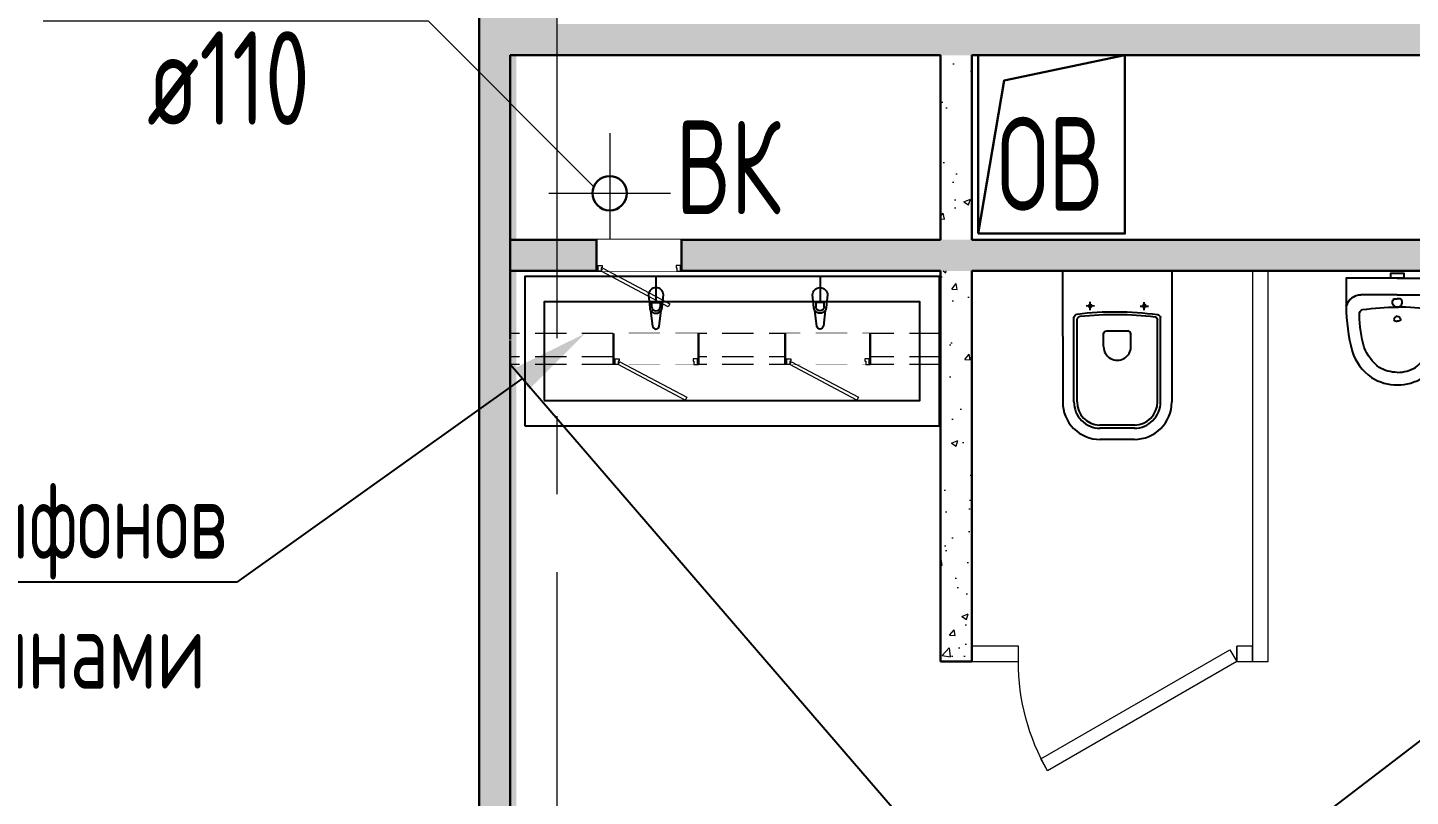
# Model space of a CAD drawing. Header units: millimetres. Extents: x -8689834 to 9419935, y 0 to 233063.
# Drawn here: x -198931 to -194498, y 119644 to 122109 of the extents above; entities that cross this region are included whole.
import ezdxf
from ezdxf import colors
from ezdxf.entities.mleader import LeaderData, LeaderLine
from ezdxf.math import Vec2, Vec3

# ---------------------------------------------------------------- set-up
doc = ezdxf.new("R2010")
doc.units = ezdxf.units.MM
doc.header["$MEASUREMENT"] = 0
doc.linetypes.add('ADSK_Штриховая_ш2 п1', pattern=[3, 2, -1])
doc.linetypes.add('CENTER', pattern=[2, 1.25, -0.25, 0.25, -0.25])
doc.layers.get('0').update_dxf_attribs({"color": 250, "lineweight": 9})
for name, color, linetype, lineweight in [('_ВК-К1', 14, 'Continuous', 40), ('АР_Выноски АПР', 7, 'Continuous', 5), ('АР_Двери', 175, 'Continuous', 18), ('АР_Оси', 195, 'Continuous', 9), ('АР_Отметки', 250, 'Continuous', 15), ('АР_Перегородки газоблок', 165, 'Continuous', 30), ('АР_Перегородки газоблок_Штрих', 165, 'Continuous', 5), ('АР_Перегородки сантехнические', 216, 'Continuous', 9), ('АР_тонкая линия', 250, 'Continuous', 0), ('ВК_канализация', 32, 'Continuous', 30), ('Задания на лючки', 32, 'Continuous', 15), ('М_проемы ОВ 4-5эт', 172, 'Continuous', 30), ('ОТВ.ВК', 212, 'Continuous', 30), ('Подвал', 250, 'Continuous', 30)]:
    doc.layers.add(name, color=color, linetype=linetype, lineweight=lineweight)
for name, color, linetype in [('АР_Отверстия', 251, 'Continuous'), ('Тонкая', 7, 'Continuous'), ('ТХ_сантехника', 253, 'Continuous')]:
    doc.layers.add(name, color=color, linetype=linetype)
doc.styles.add('ICOCPEUR', font='isocpeur.ttf')
doc.styles.add('ISOCPEUR', font='isocpeur.ttf', dxfattribs={"width": 0.7})
pattern_1 = [(49.99999999999999, (0, 0), (215.178054780226, -18.82564049477853), [22.5, -247.5]), (355, (0, 0), (-41.6254000839, 225.6576401100035), [18, -198]), (100.45144446, (17.9315043, -1.5688032), (173.5526540181336, 206.8319972905888), [19.12205759999999, -210.3426336]), (46.18420000000001, (0, 60), (320.1723992014717, -49.65578423792296), [33.75, -371.25]), (96.63563549, (26.6810235, 55.86200789999999), (280.3985837022685, 292.2355802323651), [28.6831026, -315.5141279999999]), (351.1841639899999, (0, 60), (280.3985835164319, 292.2355800809971), [27, -297.0000003]), (21, (30, 45), (179.0721156355385, -120.7856671996016), [22.5, -247.5]), (326.0000000000001, (30, 45), (72.99459957647451, 217.5450135140559), [18, -198]), (71.45144474, (44.92267620000001, 34.9345278), (252.0667130189913, 96.75934584190615), [19.122057, -210.3426336]), (37.50000000000001, (0, 0), (3.647956595187201, 99.86815614939344), [0, -195.6, 0, -201, 0, -198.75]), (7.499999999999999, (0, 0), (78.92086123264458, 118.3235135647081), [0, -114.6, 0, -191.1, 0, -75.75]), (327.5, (-66.9, 0), (160.1467308517227, -6.766461520313927), [0, -75, 0, -234, 0, -310.5]), (317.5, (-96.9, 0), (174.9558508027159, 30.03149469969532), [0, -97.5, 0, -155.4, 0, -220.5])]

# ---------------------------------------------------------------- blocks, each defined once
blk = doc.blocks.new('Писуар')
for points in [[(0, 52.94028954673558), (116.4686370022828, 52.94028954673558, 0.3288676504273428), (164.1148975943215, 89.99849222938064, 0.06699893116058607), (144.5155793420272, 233.5217105695046, 0.1722094793049764), (82.36512113403296, 318.0519670632493, 0.1432854428549363), (0, 341.9776548054069, 0.1432854428549363), (-82.36512113403296, 318.0519670632493, 0.1722094793049764), (-144.5155793420272, 233.5217105695046, 0.06699893116058607), (-164.1148975943215, 89.99849222938064)], [(-58.2343185020145, 285.8775635522325, 0.1373961816874208), (-105.8805790944025, 222.3492160912137)], [(58.2343185020145, 285.8775635522325, -0.1373961816874208), (105.8805790944025, 222.3492160912137)], [(-164.1148975943215, 89.99849222938064, 0.3288676504273428), (-116.4686370022828, 52.94028954673558, 7.999999999949305)], [(0, 92.64737713869545, 0.4199956144459171), (-15.88208686397411, 76.76529027472134, 0.1514920714975723), (-10.58805790927727, 66.17723236532765), (0, 66.17723236532765)], [(0, 92.64737713869545, -0.4199956144459171), (15.88208686397411, 76.76529027472134, -0.1514920714975723), (10.58805790927727, 66.17723236532765), (0, 66.17723236532765)]]:
    blk.add_lwpolyline(points, format="xyb")
for points in [[(0, 0), (-164.1148975943215, 0), (-164.1148975943215, 89.99849222938064)], [(0, 0), (164.1148975943215, 0), (164.1148975943215, 89.99849222938064)], [(0, 52.94028954673558), (-116.4686370022828, 52.94028954673558)]]:
    blk.add_lwpolyline(points)
blk.add_lwpolyline([(-21.17611581820529, 0), (21.17611581925303, 0), (21.17611581925303, -15.88208686409052), (-21.17611581820529, -15.88208686409052)], close=True)
for centre, radius, start, end in [((0, 187.055689733359), 114.7039606834222, 90, 120.5102374068071), ((282.2716892509488, 110.1030908932153), 404.0561545671565, 163.8711539522828, 178.9692582618215), ((2.647014477988705, 912.0894989152439), 819.4463970433259, 262.0157644325797, 269.8149201434025)]:
    blk.add_arc(centre, radius, start, end)
at = {"extrusion": (0, 0, -1)}
for centre, radius, start, end in [((0, 187.055689733359), 114.7039606834222, 90, 120.5102374068071), ((282.2716892509488, 110.1030908932153), 404.0561545671565, 163.8711539522828, 178.9692582618215), ((2.647014477988705, 912.0894989152439), 819.4463970433259, 262.0157644325797, 269.8149201434025)]:
    blk.add_arc(centre, radius, start, end, dxfattribs=at)
for points in [[(-10.58805790869519, 132.350723866839), (-10.58805790869519, 137.6447528214194), (-5.29402895399835, 137.6447528214194), (5.820766091346741e-10, 137.6447528214194)], [(10.58805790985934, 132.350723866839), (10.58805790985934, 137.6447528214194), (5.294028955162503, 137.6447528214194), (5.820766091346741e-10, 137.6447528214194)], [(5.820766091346741e-10, 121.7626659574453), (-5.29402895399835, 121.7626659574453), (-10.58805790869519, 127.0566949121421), (-10.58805790869519, 132.350723866839)], [(5.820766091346741e-10, 121.7626659574453), (5.294028955162503, 121.7626659574453), (10.58805790985934, 127.0566949121421), (10.58805790985934, 132.350723866839)], [(164.1148975943215, 89.99849222938064), (158.8208686397411, 68.8223764107097), (137.6447528209537, 52.94028954673558), (116.4686370022828, 52.94028954673558)]]:
    blk.add_open_spline(points, degree=3)
for points, start_tangent, end_tangent in [([(-121.7190838767565, 117.3716032092052), (-111.1746080475859, 100.5865501387743)], (0.01403744405624366, -0.999901470228126), (0.9741290849035146, -0.2259923139070027)), ([(121.7190838767565, 117.3716032092052), (111.1746080475859, 100.5865501387743)], (-0.01403744405624366, -0.999901470228126), (-0.9741290849035146, -0.2259923139070027))]:
    blk.add_spline(points, degree=3, dxfattribs=dict(start_tangent=start_tangent, end_tangent=end_tangent))
blk = doc.blocks.new('смеситель короткий')
for p, q in [((41.95281027909368, 21.00000000011642), (0, 25)), ((24.91040886752307, 13.60000000009313), (39.78100593853742, 13.60000000009313)), ((24.91040886752307, -13.59999999997672), (24.91040886752307, 13.60000000009313)), ((104.4000000003725, 11.10000000009313), (51.46626196149737, 17.72976797923911)), ((0, -25), (41.95281027909368, -21)), ((39.78100593853742, -13.59999999997672), (24.91040886752307, -13.59999999997672)), ((51.46626196149737, -17.72976797923911), (104.4000000003725, -11.09999999997672))]:
    blk.add_line(p, q)
for centre, major_axis, ratio, start_param, end_param in [((0, 0), (-17.67766952966472, 17.67766952966472), 0.9999999999998838, -0.7853981633975065, 2.356194490192287), ((39.78100593853742, 0), (9.616652224137074, 9.616652224137077), 0.9999999999997804, 3.926990816987351, 7.068583470577144), ((40.05289184302092, 0), (-14.90989084578103, 14.90989084578102), 0.9999999999992423, -1.357360455577257, -0.8756248293274875), ((40.05289184302092, 0), (14.90989084570516, 14.90989084570517), 1, 4.498953109162998, 6.496621178401278), ((103.0097633138648, 8.731149137020111e-11), (7.910207267981215, 7.910207267981219), 0.9999999999993545, 4.051588559454646, 6.943985728119452), ((40.05289184302092, 0), (14.90989084573811, 14.90989084573811), 0.9999999999988525, 4.017217482909098, 4.498953109156932)]:
    blk.add_ellipse(centre, major_axis=major_axis, ratio=ratio, start_param=start_param, end_param=end_param)
blk = doc.blocks.new('раковина')
at = {"layer": 'ТХ_сантехника'}
for p, q in [((968010.4086821892, -23753.9982091662), (968100.0335356699, -23753.9982091662)), ((968010.4086821892, -24153.9982091662), (968100.0335356699, -24153.9982091662)), ((968010.4086821892, -24703.9982091662), (968100.0335356699, -24703.9982091662))]:
    blk.add_line(p, q, dxfattribs=at)
for points in [[(968510.4086821892, -25143.9982091662), (968510.4086821892, -23753.9982091662), (968010.4086821892, -23753.9982091662), (968010.4086821892, -25143.9982091662)], [(968425.4086821892, -25078.9982091662), (968425.4086821892, -23818.9982091662), (968095.4086821892, -23818.9982091662), (968095.4086821892, -25078.9982091662)]]:
    blk.add_lwpolyline(points, close=True, dxfattribs=at)
at = {"layer": 'ТХ_сантехника', "ltscale": 100, "xscale": -1, "rotation": 180}
blk.add_blockref('смеситель короткий', (968072.0995176868, -24153.9982091662), dxfattribs=at)
at = {"layer": 'ТХ_сантехника'}
blk.add_blockref('смеситель короткий', (968072.0995176868, -24703.9982091662), dxfattribs=at)
blk = doc.blocks.new('*U10')
for p, q in [((0, 0), (0, 49.99999999999997)), ((700, -3.774758283725532e-15), (700, 49.99999999999996))]:
    blk.add_line(p, q)
blk.add_lwpolyline([(0, 1.4210854715202e-14), (606.2177826491072, -349.9999999999998), (628.092782649107, -312.1113885844306), (21.875, 37.88861141556917)], close=True)
blk.add_arc((0, 0), 699.9999999999998, 330.0000000000085, 7.016709298534877e-15)
blk = doc.blocks.new('унитаз поликлиники')
for p, q in [((0, 175.0000000000002), (0, -175.0000000000002)), ((0, 175), (420, 175)), ((420, 138.7140846226539), (149.5783947814593, 138.7140846226539)), ((112.3925950961525, 73.10633269583923), (112.3925950961525, 100.1998648888257)), ((420, 129), (156.7708916987863, 128.6947987100866)), ((125.6120020395715, 86.65309879256529), (99.54435587919897, 86.65309879256529)), ((493.9712139845033, 57.06385601698344), (493.9712139845033, -57.06385601697843)), ((503.999999999694, 55.00022672359819), (504, -54.99999999976626)), ((540, 55), (540, -55)), ((191.9062512759224, -33.70112225765479), (191.9062512759224, 33.70086718935636)), ((242.4404502270149, 43.73651019929093), (201.8725803082448, 43.73651019929093)), ((242.4404502270149, -43.73676526706549), (201.8725803082448, -43.73676526706549)), ((125.5166089892259, -86.5183978031564), (99.44897864899713, -86.48967862475547)), ((112.3121347758092, -72.95707587784273), (112.282285361212, -100.0505916278053)), ((420, -129), (155.1814843298739, -128.6950537779776)), ((0, -175), (420, -175)), ((420, -139), (147.8638372268865, -138.7268586217251))]:
    blk.add_line(p, q)
for centre, radius, start, end in [((420, 55), 120, 0, 90), ((420.4860874894543, 55.20134403063184), 83.51415522076329, 359.861865640253, 90.33348740461295), ((420, 55), 74, 0, 90), ((242.4404502270149, -0.0001275341201107949), 43.73663773336648, 270, 90), ((420, -55), 120, 270, 0), ((420, -55), 84, 270, 0), ((420.0000000000005, -55.00000000000023), 73.99999999999977, 270, 358.4018165566912)]:
    blk.add_arc(centre, radius, start, end)
at = {"extrusion": (0, 0, -1)}
for centre, major_axis, ratio, start_param, end_param in [((149.5158196882217, 127.3348454206425), (-5.639474792591372, -10.54905920003566), 0.8213730805515044, 1.269211342410273, 2.570669150556824), ((1158.06257319661, -0.0001275341201107949), (-731.0106498963555, -726.449596775183), 0.9937751111245587, 0.6598491803284507, 0.910919136193018), ((984.1422315649793, -0.0001275341201107949), (-23.40018430090171, -941.4133244262395), 0.8972800535149483, 1.42225774313891, 1.677846830341707), ((154.4364780247083, 119.7958318011661), (-5.610534641830925, -7.716306582968154), 0.7980925127033731, 1.232924341648666, 2.686722882739946), ((201.9351554014825, -33.4519114207651), (4.122340877798591, -9.490584745542167), 0.9647969637839732, 0.4292600198093375, 1.943413251271767), ((147.9264123201242, -127.4729975277733), (5.417041441869642, -10.44430136326478), 0.8364427514803542, 0.5611398427268642, 1.877576555759112), ((155.244059423228, -117.4864474327478), (5.303740529548787, -10.40618587121702), 0.8429843284803838, 0.5499024529424461, 1.881899719380306)]:
    blk.add_ellipse(centre, major_axis=major_axis, ratio=ratio, start_param=start_param, end_param=end_param, dxfattribs=at)
at = {"extrusion": (0, 0, -0.9999999999999998)}
blk.add_ellipse((112.3925950961525, 86.7676048639405), major_axis=(3.546847614444126, 3.546847614444128), ratio=0.9999999999995854, start_param=5.504024733397926, end_param=11.78721004057751, dxfattribs=at)
for centre, major_axis, ratio, start_param, end_param in [((201.9351554014825, 33.45165635299054), (4.122340877798588, 9.490584745542174), 0.9647969637839732, 0.4292600198093375, 1.943413251271767), ((112.2970839152217, -86.61833975484478), (3.542937838331404, -3.550753085458856), 0.9999999999995854, 5.504024733397926, 11.78721004057751)]:
    blk.add_ellipse(centre, major_axis=major_axis, ratio=ratio, start_param=start_param, end_param=end_param)
blk = doc.blocks.new('A$C6552fe61')
at = {"layer": '_ВК-К1', "color": 18, "lineweight": 9, "ltscale": 100, "true_color": 0x000000}
for p, q in [((-2.610950317689593e-14, 192.3657202435659), (-3.073391568391209e-14, -192.3657202435659)), ((-195.4363792874941, 1.037866518140547e-14), (195.4363792874941, -1.465261637743881e-15))]:
    blk.add_line(p, q, dxfattribs=at)
blk = doc.blocks.new('_DotSmall')
at = {"color": 0, "linetype": 'ByBlock', "const_width": 0.5}
blk.add_lwpolyline([(-0.0625, 0, 1), (0.0625, 0, 1)], format="xyb", close=True, dxfattribs=at)
blk = doc.blocks.new('*U2083')
at = {"color": 7}
blk.add_wipeout([(-565.0000000000091, 59.95859344216501), (444.9028247361907, 59.95859344216501), (444.90282473619055, -310.15681698225694), (-565.0000000000094, -310.15681698225694)], dxfattribs=at)
for p, q in [((-530.0000000000093, 60.00000000096298), (-565.0000000000093, 60.00000000096299)), ((-550.0000000000093, 60.00000000096308), (-550.0000000000093, -9.999999999034593)), ((-550.0000000000093, -9.999999999034593), (-550.0000000000093, 60.00000000096308)), ((-510.0000000000093, 60.00000000096298), (-530.0000000000093, 60.00000000096298)), ((-510.0000000000093, 20.00000000096298), (-510.0000000000093, 60.00000000096298)), ((-500.0000000000093, 20.00000000096298), (-510.0000000000093, 20.00000000096298)), ((-500.0000000000093, -9.999999999034692), (-500.0000000000093, 20.00000000096298)), ((379.9028247361909, -9.999999999034632), (379.9028247361909, 20.00000000096304)), ((379.9028247361909, 20.00000000096304), (389.902824736191, 20.00000000096304)), ((389.902824736191, 20.00000000096304), (389.902824736191, 60.00000000096303)), ((389.902824736191, 60.00000000096303), (409.902824736191, 60.00000000096303)), ((409.902824736191, 60.00000000096303), (444.902824736191, 60.00000000096304)), ((429.902824736191, 60.00000000096313), (429.902824736191, -9.999999999034545)), ((429.902824736191, -9.999999999034545), (429.902824736191, 60.00000000096313)), ((-565.0000000000093, -9.999999999034683), (-530.0000000000093, -9.999999999034687)), ((-530.0000000000093, -9.999999999034687), (-500.0000000000093, -9.999999999034692)), ((409.902824736191, -9.999999999034635), (379.9028247361909, -9.999999999034632)), ((444.902824736191, -9.999999999034639), (409.902824736191, -9.999999999034635))]:
    blk.add_line(p, q)
at = {"lineweight": 30}
for p, q in [((-565.0000000000093, 59.95859344216533), (-565.0000000000093, -310.1568169822568)), ((444.902824736191, 59.95859344216537), (444.902824736191, -310.1568169822568))]:
    blk.add_line(p, q, dxfattribs=at)
blk.add_lwpolyline([(388.8226024798294, 60.24635655710596), (370.0190755727128, 24.94157818571139), (-424.338437783679, 448.0209335958394), (-405.5349108765625, 483.3257119672342)], close=True)
blk = doc.blocks.new('*U2084')
at = {"color": 7}
blk.add_wipeout([(-565.0000000000091, 59.95859344216501), (444.9028247361907, 59.95859344216501), (444.90282473619055, -310.11822697189973), (-565.0000000000094, -310.11822697189973)], dxfattribs=at)
for p, q in [((-530.0000000000093, 60.00000000096298), (-565.0000000000093, 60.00000000096299)), ((-550.0000000000093, 60.00000000096308), (-550.0000000000093, -9.999999999034593)), ((-550.0000000000093, -9.999999999034593), (-550.0000000000093, 60.00000000096308)), ((-510.0000000000093, 60.00000000096298), (-530.0000000000093, 60.00000000096298)), ((-510.0000000000093, 20.00000000096298), (-510.0000000000093, 60.00000000096298)), ((-500.0000000000093, 20.00000000096298), (-510.0000000000093, 20.00000000096298)), ((-500.0000000000093, -9.999999999034692), (-500.0000000000093, 20.00000000096298)), ((379.9028247361909, -9.999999999034632), (379.9028247361909, 20.00000000096304)), ((379.9028247361909, 20.00000000096304), (389.902824736191, 20.00000000096304)), ((389.902824736191, 20.00000000096304), (389.902824736191, 60.00000000096303)), ((389.902824736191, 60.00000000096303), (409.902824736191, 60.00000000096303)), ((409.902824736191, 60.00000000096303), (444.902824736191, 60.00000000096304)), ((429.902824736191, 60.00000000096313), (429.902824736191, -9.999999999034545)), ((429.902824736191, -9.999999999034545), (429.902824736191, 60.00000000096313)), ((-565.0000000000093, -9.999999999034683), (-530.0000000000093, -9.999999999034687)), ((-530.0000000000093, -9.999999999034687), (-500.0000000000093, -9.999999999034692)), ((409.902824736191, -9.999999999034635), (379.9028247361909, -9.999999999034632)), ((444.902824736191, -9.999999999034639), (409.902824736191, -9.999999999034635))]:
    blk.add_line(p, q)
at = {"lineweight": 30}
for p, q in [((-565.0000000000093, 59.95859344216533), (-565.0000000000093, -310.1182269718997)), ((444.902824736191, 59.95859344216537), (444.902824736191, -310.1182269718997))]:
    blk.add_line(p, q, dxfattribs=at)
blk.add_lwpolyline([(388.8226024798294, 60.24635655710596), (370.0190755727128, 24.94157818571139), (-424.338437783679, 448.0209335958394), (-405.5349108765625, 483.3257119672342)], close=True)
blk = doc.blocks.new('*U2085')
at = {"color": 7}
blk.add_wipeout([(-565.0000000000091, 59.95859344216501), (444.9028247361907, 59.95859344216501), (444.90282473619055, -313.72085393468024), (-565.0000000000094, -313.72085393468046)], dxfattribs=at)
for p, q in [((-530.0000000000093, 60.00000000096298), (-565.0000000000093, 60.00000000096299)), ((-550.0000000000093, 60.00000000096308), (-550.0000000000093, -9.999999999034593)), ((-550.0000000000093, -9.999999999034593), (-550.0000000000093, 60.00000000096308)), ((-510.0000000000093, 60.00000000096298), (-530.0000000000093, 60.00000000096298)), ((-510.0000000000093, 20.00000000096298), (-510.0000000000093, 60.00000000096298)), ((-500.0000000000093, 20.00000000096298), (-510.0000000000093, 20.00000000096298)), ((-500.0000000000093, -9.999999999034692), (-500.0000000000093, 20.00000000096298)), ((379.9028247361909, -9.999999999034632), (379.9028247361909, 20.00000000096304)), ((379.9028247361909, 20.00000000096304), (389.902824736191, 20.00000000096304)), ((389.902824736191, 20.00000000096304), (389.902824736191, 60.00000000096303)), ((389.902824736191, 60.00000000096303), (409.902824736191, 60.00000000096303)), ((409.902824736191, 60.00000000096303), (444.902824736191, 60.00000000096304)), ((429.902824736191, 60.00000000096313), (429.902824736191, -9.999999999034545)), ((429.902824736191, -9.999999999034545), (429.902824736191, 60.00000000096313)), ((-565.0000000000093, -9.999999999034683), (-530.0000000000093, -9.999999999034687)), ((-530.0000000000093, -9.999999999034687), (-500.0000000000093, -9.999999999034692)), ((409.902824736191, -9.999999999034635), (379.9028247361909, -9.999999999034632)), ((444.902824736191, -9.999999999034639), (409.902824736191, -9.999999999034635))]:
    blk.add_line(p, q)
at = {"lineweight": 30}
for p, q in [((-565.0000000000093, 59.95859344216533), (-565.0000000000093, -313.7208539346802)), ((444.902824736191, 59.95859344216537), (444.902824736191, -313.7208539346802))]:
    blk.add_line(p, q, dxfattribs=at)
blk.add_lwpolyline([(388.8226024798294, 60.24635655710596), (370.0190755727128, 24.94157818571139), (-424.338437783679, 448.0209335958394), (-405.5349108765625, 483.3257119672342)], close=True)

msp = doc.modelspace()

# ---------------------------------------------------------------- hatches: boundary and pattern name
at = {"layer": 'АР_Перегородки газоблок_Штрих', "ltscale": 100}
h = msp.add_hatch(dxfattribs=at)
h.set_pattern_fill('AR-CONC', color=256, scale=30)
h.set_pattern_definition(pattern_1)
edge = h.paths.add_edge_path()
edge.add_line((-197233.9151109831, 124428.397099864), (-197383.9151109829, 124428.397099864))
edge.add_line((-197383.9151109829, 124428.397099864), (-197383.9151109829, 124600.6824583526))
edge.add_line((-197383.9151109829, 124600.6824583526), (-197483.9151109828, 124600.6824583526))
edge.add_line((-197483.9151109828, 124600.6824583526), (-197483.9151109829, 121099.140863475))
edge.add_arc((-197538.8089604042, 121433.3276700606), 338.6652571495718, 279.3281592215841, 301.0924837210928)
edge.add_line((-197363.9151109828, 121143.316811928), (-197363.9151109829, 122020.3170660118))
edge.add_line((-197363.9151109829, 122020.3170660118), (-197363.9151109829, 122020.3174086252))
edge.add_line((-197363.9151109829, 122020.3174086252), (-197233.9151109831, 122020.3173552842))
edge.add_line((-197233.9151109831, 122020.3173552842), (-197233.9151109831, 122140.3170660118))
edge.add_line((-197233.9151109831, 122140.3170660118), (-197364.1489062715, 122140.3170660118))
edge.add_line((-197364.1489062715, 122140.3170660118), (-197364.1151109829, 122140.7057118303))
edge.add_line((-197364.1151109829, 122140.7057118303), (-197364.1151109829, 123640.7057118304))
edge.add_line((-197364.1151109829, 123640.7057118304), (-197233.9151109831, 123640.7057118304))
edge.add_line((-197233.9151109831, 123640.7057118304), (-197233.9151109831, 123750.7057118303))
edge.add_line((-197233.9151109831, 123750.7057118303), (-197383.9151109829, 123750.7057118303))
edge.add_line((-197383.9151109829, 123750.7057118303), (-197383.9151109829, 124428.397099864))
edge.add_line((-197383.9151109829, 124428.397099864), (-197233.9151109831, 124428.397099864))
h.paths.add_polyline_path([(-196563.9077933564, 124600.6824583526), (-196663.9077933568, 124600.6824583526), (-196663.9076542278, 124428.397099864), (-197233.9151109831, 124428.397099864), (-196663.9073349132, 124428.397099864), (-196663.9055582165, 123750.7057118303), (-197233.9151109831, 123750.7057118303), (-197233.9151109831, 123640.7057118304), (-196764.1151109829, 123640.7057118304), (-196663.9052389019, 123640.7057118303), (-196663.9012464369, 122140.3177058237), (-196563.9012464373, 122140.3179719192)])
h.paths.add_polyline_path([(-196563.9151109826, 127350.6824583525), (-196663.9151109829, 127350.6824583525), (-196663.9077933568, 124600.6824583526), (-196563.9077933564, 124600.6824583526)])
h.paths.add_polyline_path([(-197383.915110983, 127350.6824583525), (-197483.9151109828, 127350.6824583525), (-197483.9151109828, 124600.6824583526), (-197383.9151109829, 124600.6824583526)])
h = msp.add_hatch(dxfattribs=at)
h.set_pattern_fill('AR-CONC', color=256, scale=30)
h.set_pattern_definition(pattern_1)
h.paths.add_polyline_path([(-190393.9237537337, 123152.3887809765), (-190513.9237090724, 123152.3871990746), (-190513.909971974, 122120.3170660118), (-197362.4473793036, 122120.3170660118), (-197362.4473793036, 122020.3137697774), (-190513.9083899917, 122020.3109104098), (-190513.9007866661, 121428.4839001444), (-197383.9150784133, 121428.4839001442), (-197383.9151435524, 121328.495369308), (-190513.8992702804, 121328.5069742351), (-190513.8991925884, 121322.6134058199), (-190513.8977952643, 121322.6134058199), (-190513.8977952643, 120884.3032050406), (-190513.8607231591, 118520.6593772406), (-190613.1786350766, 118520.6559817169), (-190613.1765908063, 118400.6559817344), (-188433.9151109827, 118400.6824583525), (-188433.917155253, 118520.6824583351), (-190393.862255816, 118520.6609590893)])
edge = h.paths.add_edge_path()
edge.add_line((-197363.9151109828, 121105.7429913883), (-197363.9151109828, 121143.3168119281))
edge.add_arc((-197538.8089604042, 121433.3276700606), 338.6652571495604, 279.3281592215792, 301.0924837210941, ccw=False)
edge.add_line((-197483.9151109829, 121099.140863475), (-197483.9151109829, 118520.6640052367))
edge.add_line((-197483.9151109829, 118520.6640052367), (-197633.8824654617, 118520.6515843898))
edge.add_line((-197633.8824654617, 118520.6515843898), (-197633.8725572111, 118400.6499500117))
edge.add_line((-197633.8725572111, 118400.6499500117), (-197264.9514221446, 118400.6498717905))
edge.add_line((-197264.9514221446, 118400.6498717905), (-197264.9617230687, 118520.6451104181))
edge.add_line((-197264.9617230687, 118520.6451104181), (-197363.9151109828, 118520.6738749546))
edge.add_line((-197363.9151109828, 118520.6738749546), (-197363.9151109828, 121105.7429913883))
h.paths.add_polyline_path([(-187933.9151109828, 123270.6824583525), (-187993.9151109828, 123270.8154791156), (-188033.9135905866, 123270.8154791155), (-188033.9151109828, 121714.3203533522), (-188033.9151109837, 118400.6824583525), (-187933.9151109823, 118400.6824583525), (-187933.9151109835, 121948.4739019158)])
h = msp.add_hatch(dxfattribs=at)
h.set_pattern_fill('AR-CONC', color=256, scale=30)
h.set_pattern_definition(pattern_1)
h.paths.add_polyline_path([(-195903.9197947496, 122020.3170660118), (-196003.9197947496, 122020.3170660118), (-196003.9197947496, 121448.4774984429), (-195903.9197947496, 121448.4774984429)])
h = msp.add_hatch(dxfattribs=at)
h.set_pattern_fill('AR-CONC', color=256, scale=30)
h.set_pattern_definition(pattern_1)
h.paths.add_polyline_path([(-195903.9209616664, 121328.512241069), (-196003.9199210385, 121328.4810429949), (-196003.9199210385, 120076.1582556841), (-196003.9197803486, 120076.1463075668), (-196003.9211039341, 121028.2132234035), (-196007.7870239425, 121028.2132183372), (-196007.7870239425, 120832.1696072548), (-196003.9199210385, 120076.1738116225), (-196003.9199210385, 121028.213223405), (-196003.9211039341, 121028.2132234035), (-196003.9197803486, 120076.1463075668), (-195903.9209616664, 120076.1463075668)])

# ---------------------------------------------------------------- linework, layer by layer
at = {"layer": 'АР_Оси', "linetype": 'CENTER', "ltscale": 1000}
msp.add_line((-197233.9151109831, 134363.1513644527), (-197233.9151109831, 78630.80280076223), dxfattribs=at)
at = {"layer": 'АР_Перегородки газоблок', "ltscale": 100}
msp.add_line((-196003.9199210385, 122020.3170660118), (-197383.9151109829, 122020.3170660118), dxfattribs=at)
for points in [[(-197483.9151109829, 118520.6639668389), (-197483.9151109828, 127350.6824583525)], [(-196003.9197947496, 122020.3168505981), (-197383.9151109829, 122020.3174086252), (-197383.9151109828, 121428.4816211333), (-196003.9197947496, 121428.4774984429)], [(-197383.9151109828, 121108.7880073821), (-197383.9151109829, 122020.3170660118)], [(-196003.9197947496, 121428.4774984429), (-196003.9197947496, 122020.3168505981)], [(-191811.0711225118, 122020.3170660118), (-195903.9197947496, 122020.315474541)], [(-195903.9197947496, 122020.315474541), (-195903.9197947496, 121428.4774984429)], [(-195903.9197947496, 121428.4774984429), (-192912.4936630953, 121428.4872440414)], [(-196003.9215213734, 121328.4810429926), (-197383.9151109828, 121328.4790899143)], [(-196003.9197803486, 120076.1463075668), (-196003.9215213734, 121328.4810429926)], [(-196003.9199210385, 121328.512241069), (-196003.9199210385, 120076.1582556841)], [(-192183.9276224286, 121328.512241069), (-195903.9209616664, 121328.512241069)], [(-195903.9209616664, 121328.477498438), (-195903.9209616664, 120076.1463075668)], [(-197383.9151109828, 121105.7429913883), (-197383.9151109828, 118520.6738749546)], [(-195903.9197803486, 120076.1463075668), (-196003.9197803486, 120076.1463075668)]]:
    msp.add_lwpolyline(points, dxfattribs=at)
at = {"layer": 'АР_Перегородки сантехнические', "lineweight": 0}
for points in [[(-194953.9395008719, 121328.4741801213), (-195003.9395008673, 121328.4734965248), (-195003.9202779002, 120076.1258905516), (-194953.9202779048, 120076.126574148)], [(-195903.9201221468, 120126.1140459802), (-195903.9194385504, 120076.1140459849), (-195754.3941505262, 120076.1268109891), (-195754.3948341227, 120126.1268109844)], [(-195054.3948341226, 120126.1243064051), (-195054.3941505263, 120076.1243064097), (-195003.920278053, 120076.1370714139), (-195003.9209616495, 120126.1370714093)]]:
    msp.add_lwpolyline(points, close=True, dxfattribs=at)
at = {"layer": 'АР_тонкая линия', "linetype": 'ADSK_Штриховая_ш2 п1', "ltscale": 50}
for points in [[(-196003.9212429565, 121128.2132233939), (-197383.9176896284, 121128.2114411343)], [(-196003.9214780575, 121053.2132234007), (-197383.9186294148, 121053.2114411401)], [(-196003.9214433019, 121028.213223403), (-197383.918934027, 121028.211441142)]]:
    msp.add_lwpolyline(points, dxfattribs=at)
at = {"layer": 'ВК_канализация', "color": 18, "lineweight": 13, "ltscale": 500, "true_color": 0x000000}
msp.add_lwpolyline([(-198881.1429234552, 122130.7001548284), (-197647.1651909044, 122130.7001548284), (-197116.2373256165, 121597.8637806206)], dxfattribs=at)
at = {"layer": 'М_проемы ОВ 4-5эт'}
msp.add_lwpolyline([(-195883.9197947496, 121448.4774984429), (-195412.6483311289, 121448.4774984429), (-195412.6483311289, 122020.3173577718), (-195883.9197947496, 122020.3173577718)], close=True, dxfattribs=at)
msp.add_lwpolyline([(-195883.9197947496, 121448.4774984429), (-195799.7931563435, 121939.6874848611), (-195412.6483311289, 122020.3173577718)], dxfattribs=at)
at = {"layer": 'ОТВ.ВК', "ltscale": 500}
msp.add_circle((-197065.0014121868, 121577.8667515814), 55, dxfattribs=at)
at = {"layer": 'Тонкая', "ltscale": 500}
for points in [[(-197383.9151109828, 118520.6738749546), (-195596.7194167038, 118956.1077951363), (-197383.918934027, 121028.211441142)], [(-194433.9151109829, 118520.6504752793), (-195596.7194167038, 118956.1077951363), (-194134.3069185604, 120075.3263140717)]]:
    msp.add_lwpolyline(points, dxfattribs=at)

# ---------------------------------------------------------------- block references
at = {"layer": 'АР_Двери', "lineweight": 30, "xscale": -1}
msp.add_blockref('*U10', (-195054.3944923244, 120076.1260669514), dxfattribs=at)
at = {"layer": 'Подвал', "lineweight": 13, "ltscale": 500}
msp.add_blockref('A$C6552fe61', (-197065.0014121868, 121577.8667515814), dxfattribs=at)
at = {"layer": 'ТХ_сантехника', "xscale": 0.9566550043806278, "yscale": 0.9566550043806278, "zscale": 0.9566550043806278, "rotation": 270}
msp.add_blockref('раковина', (-173283.405763095, 1047362.498867798), dxfattribs=at)
at = {"layer": 'ТХ_сантехника', "rotation": 270.0015666875582}
msp.add_blockref('унитаз поликлиники', (-195437.4438580491, 121328.5016887818), dxfattribs=at)
at = {"layer": 'ТХ_сантехника', "ltscale": 100, "rotation": 180.0015666875582}
msp.add_blockref('Писуар', (-194539.4315143857, 121305.1833598266), dxfattribs=at)

# ---------------------------------------------------------------- texts
at = {"layer": 'АР_Отверстия', "color": 1, "ltscale": 100, "insert": (-196684.8996828282, 121660.6256408786), "char_height": 300, "attachment_point": 5, "line_spacing_factor": 0.7, "style": 'ICOCPEUR'}
msp.add_mtext('\\A1;{\\W0.7;ВК}', dxfattribs=at)
at = {"layer": 'АР_Отверстия', "ltscale": 100, "insert": (-195652.1336445664, 121671.7451214461), "char_height": 300, "attachment_point": 5, "line_spacing_factor": 0.7, "style": 'ICOCPEUR'}
msp.add_mtext('\\A1;{\\W0.7;ОВ}', dxfattribs=at)
at = {"layer": 'ВК_канализация', "color": 18, "ltscale": 100, "true_color": 0x000000, "insert": (-198548.5340409712, 121946.8595378997), "char_height": 300, "width": 7500, "attachment_point": 4, "style": 'ISOCPEUR'}
msp.add_mtext('\\pxi-1,l1,t1,5;ø110', dxfattribs=at)

# ---------------------------------------------------------------- leaders
at = {"layer": 'АР_Выноски АПР'}
ml = msp.add_multileader_mtext('Standard', dxfattribs=at)
ml.set_content('зашивка сифонов \\Pпод раковинами', color=256, style='ISOCPEUR')
ml.set_leader_properties()
ml.build(insert=Vec2(0, 0))
ml.multileader.update_dxf_attribs({"text_left_attachment_type": 6, "text_right_attachment_type": 6, "dogleg_length": 100, "arrow_head_size": 250})
ctx = ml.context
ctx.base_point, ctx.char_height, ctx.arrow_head_size, ctx.landing_gap_size, ctx.plane_origin = Vec3(-200210.3631385476, 120330.9798004045), 250, 250, 25, Vec3(-190442.2835074957, 131529.8870629272)
ctx.left_attachment, ctx.right_attachment = 6, 6
notes = []
notes.append((ctx, [(1, (1, 1, 0), (-198260.4374547754, 120330.9798004045), (-1, 0), 36.17568377219141, [(2, [(-197143.4229911518, 121128.21173009)], 0, [])])]))
ctx.mtext.insert, ctx.mtext.width, ctx.mtext.defined_height, ctx.mtext.flow_direction = Vec3(-200185.3631385476, 120655.9798004045), 4200.765449900452, 12.16974444179544, 5
at = {"layer": 'АР_Отметки'}
ml = msp.add_multileader_mtext('Standard', dxfattribs=at)
ml.set_content('{\\W0.8;-2,730}', color=256, style='ISOCPEUR')
ml.set_leader_properties(color=256, linetype='Continuous', lineweight=-1)
ml.set_arrow_properties(name='DOTSMALL')
ml.build(insert=Vec2(0, 0))
ml.multileader.update_dxf_attribs({"has_text_frame": 1, "text_left_attachment_type": 4, "text_right_attachment_type": 4, "dogleg_length": 100, "arrow_head_size": 180})
ctx = ml.context
ctx.base_point, ctx.char_height, ctx.arrow_head_size, ctx.landing_gap_size, ctx.plane_origin = Vec3(-314791.3210058988, 121809.0184862664, 2.299351988461806e-08), 250, 180, 50, Vec3(-319449.8299409288, 117956.7109726352, 2.299351988461806e-08)
ctx.left_attachment, ctx.right_attachment = 4, 4
notes.append((ctx, [(0, (0, 0, 0), (0, 0), (1, 0), 1, [])]))
ctx.mtext.insert, ctx.mtext.width, ctx.mtext.defined_height, ctx.mtext.line_spacing_style, ctx.mtext.flow_direction = Vec3(-314741.3210058988, 122142.3518195997, 2.299351988461806e-08), 769.9889591111103, 343.8884462512117, 2, 5
ml = msp.add_multileader_mtext('Standard', dxfattribs=at)
ml.set_content('{\\W0.8;-2,430}', color=256, style='ISOCPEUR')
ml.set_leader_properties(color=256, linetype='Continuous', lineweight=-1)
ml.set_arrow_properties(name='DOTSMALL')
ml.build(insert=Vec2(0, 0))
ml.multileader.update_dxf_attribs({"has_text_frame": 1, "text_left_attachment_type": 4, "text_right_attachment_type": 4, "dogleg_length": 100, "arrow_head_size": 180})
ctx = ml.context
ctx.base_point, ctx.char_height, ctx.arrow_head_size, ctx.landing_gap_size, ctx.plane_origin = Vec3(-301002.2465167325, 120038.5846084391), 250, 180, 50, Vec3(-299949.5531320914, 118383.4112137306)
ctx.left_attachment, ctx.right_attachment = 4, 4
notes.append((ctx, [(0, (0, 0, 0), (0, 0), (1, 0), 1, [])]))
ctx.mtext.insert, ctx.mtext.width, ctx.mtext.line_spacing_style, ctx.mtext.flow_direction = Vec3(-300952.2465167325, 120371.9179417724), 852.6970314602484, 2, 5
for ctx, leaders in notes:
    for number, flags, end, landing, length, lines in leaders:
        leader = LeaderData()
        leader.index, (leader.has_last_leader_line, leader.has_dogleg_vector, leader.attachment_direction) = number, flags
        leader.last_leader_point, leader.dogleg_vector, leader.dogleg_length = Vec3(end), Vec3(landing), length
        for number, points, colour, breaks in lines:
            line = LeaderLine()
            line.index, line.vertices, line.color, line.breaks = number, Vec3.list(points), colors.encode_raw_color(colour), breaks
            leader.lines.append(line)
        ctx.leaders.append(leader)

# ---------------------------------------------------------------- next in the draw order: block references
at = {"layer": 'Задания на лючки', "xscale": 0.2701273999331003, "yscale": 0.2701273999331003, "zscale": 0.2701273999331003, "rotation": 180.0022807060942}
for name, p in [('*U2085', (-196986.8760018471, 121343.7409794086)), ('*U2083', (-196932.4103633446, 121044.4242768663)), ('*U2084', (-196381.880246808, 121044.4354225858))]:
    msp.add_blockref(name, p, dxfattribs=at)

# ---------------------------------------------------------------- next in the draw order: leaders
at = {"layer": 'АР_Отметки'}
ml = msp.add_multileader_mtext('Standard', dxfattribs=at)
ml.set_content('0,000', color=256, style='ISOCPEUR')
ml.set_leader_properties(color=256, linetype='Continuous', lineweight=-1)
ml.set_arrow_properties(name='DOTSMALL')
ml.build(insert=Vec2(0, 0))
ml.multileader.update_dxf_attribs({"has_text_frame": 1, "text_left_attachment_type": 4, "text_right_attachment_type": 4, "dogleg_length": 100, "arrow_head_size": 180})
ctx = ml.context
ctx.base_point, ctx.char_height, ctx.arrow_head_size, ctx.landing_gap_size, ctx.plane_origin = Vec3(-204826.2687846024, 122318.214327126), 250, 180, 50, Vec3(-207886.6362449962, 120174.8216206072)
ctx.left_attachment, ctx.right_attachment = 4, 4
notes = []
notes.append((ctx, [(0, (0, 0, 0), (0, 0), (1, 0), 1, [])]))
ctx.mtext.insert, ctx.mtext.width, ctx.mtext.line_spacing_style, ctx.mtext.flow_direction = Vec3(-204776.2687846024, 122651.5476604594), 852.6970314602484, 2, 5
for ctx, leaders in notes:
    for number, flags, end, landing, length, lines in leaders:
        leader = LeaderData()
        leader.index, (leader.has_last_leader_line, leader.has_dogleg_vector, leader.attachment_direction) = number, flags
        leader.last_leader_point, leader.dogleg_vector, leader.dogleg_length = Vec3(end), Vec3(landing), length
        for number, points, colour, breaks in lines:
            line = LeaderLine()
            line.index, line.vertices, line.color, line.breaks = number, Vec3.list(points), colors.encode_raw_color(colour), breaks
            leader.lines.append(line)
        ctx.leaders.append(leader)

doc.saveas('drawing.dxf')
